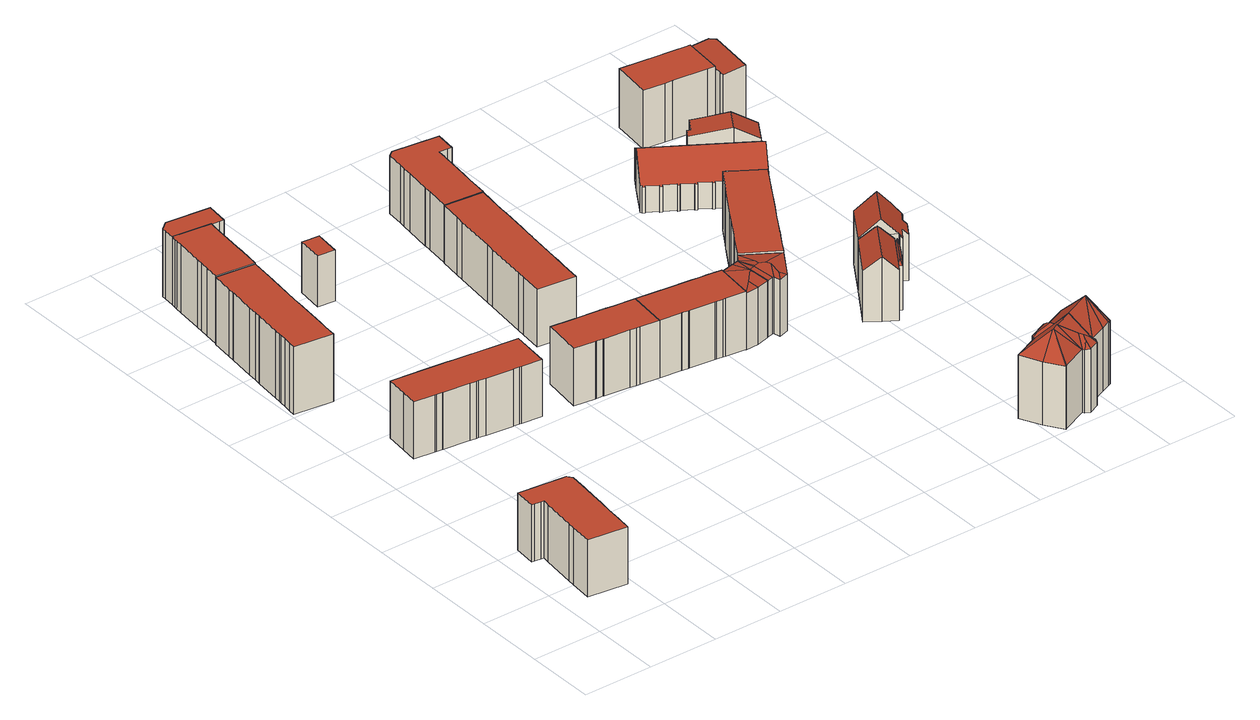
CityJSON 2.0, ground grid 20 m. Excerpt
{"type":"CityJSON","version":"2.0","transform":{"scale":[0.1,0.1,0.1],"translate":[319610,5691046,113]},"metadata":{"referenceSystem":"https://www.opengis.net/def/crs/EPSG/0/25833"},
"CityObjects":{
"building1":{"type":"Building","attributes":{"Dachtyp_tdc":"tdcPolyFlatRoof","Gemeindeschluessel":14713000,"Dachneigung":0,"QualitaetDacherkennung":69,"Geometrietyp2DReferenz":"3000","function":"31001_9998","roofType":"1000","measuredHeight":16.57},"geometry":[{"type":"MultiSurface","lod":"2","boundaries":[[[0,1,2,3]],[[1,4,5,2]],[[4,6,7,5]],[[6,8,9,7]],[[8,10,11,9]],[[10,12,13,11]],[[12,14,15,13]],[[14,16,17,15]],[[16,18,19,17]],[[18,20,21,19]],[[20,22,23,21]],[[22,24,25,23]],[[24,26,27,25]],[[26,28,29,27]],[[28,30,31,29]],[[30,32,33,31]],[[32,0,3,33]],[[32,30,28,26,24,22,20,18,16,14,12,10,8,6,4,1,0]],[[3,2,5,7,9,11,13,15,17,19,21,23,25,27,29,31,33]]],"semantics":{"surfaces":[{"type":"WallSurface"},{"type":"RoofSurface"},{"type":"GroundSurface"}],"values":[0,0,0,0,0,0,0,0,0,0,0,0,0,0,0,0,0,1,2]}}]},
"building2":{"type":"Building","attributes":{"Dachtyp_tdc":"tdcPolyFlatRoof","Gemeindeschluessel":14713000,"Dachneigung":0,"QualitaetDacherkennung":74,"Geometrietyp2DReferenz":"3000","function":"31001_9998","roofType":"1000","measuredHeight":19.5},"geometry":[{"type":"MultiSurface","lod":"2","boundaries":[[[34,35,36,37]],[[35,38,39,36]],[[38,40,41,39]],[[40,42,43,41]],[[42,44,45,43]],[[44,46,47,45]],[[46,48,49,47]],[[48,50,51,49]],[[50,52,53,51]],[[52,54,55,53]],[[54,56,57,55]],[[56,58,59,57]],[[58,60,61,59]],[[60,62,63,61]],[[62,64,65,63]],[[64,66,67,65]],[[66,68,69,67]],[[68,70,71,69]],[[70,72,73,71]],[[72,74,75,73]],[[74,76,77,75]],[[76,34,37,77]],[[76,74,72,70,68,66,64,62,60,58,56,54,52,50,48,46,44,42,40,38,35,34]],[[37,36,39,41,43,45,47,49,51,53,55,57,59,61,63,65,67,69,71,73,75,77]]],"semantics":{"surfaces":[{"type":"WallSurface"},{"type":"RoofSurface"},{"type":"GroundSurface"}],"values":[0,0,0,0,0,0,0,0,0,0,0,0,0,0,0,0,0,0,0,0,0,0,1,2]}}]},
"building3":{"type":"Building","attributes":{"Dachtyp_tdc":"tdcPolyFlatRoof","Gemeindeschluessel":14713000,"Dachneigung":0,"QualitaetDacherkennung":60,"Geometrietyp2DReferenz":"3000","function":"31001_9998","roofType":"1000","measuredHeight":16.59},"geometry":[{"type":"MultiSurface","lod":"2","boundaries":[[[78,79,80,81]],[[79,82,83,80]],[[82,84,85,83]],[[84,86,87,85]],[[86,88,89,87]],[[88,90,91,89]],[[90,92,93,91]],[[92,94,95,93]],[[94,96,97,95]],[[96,98,99,97]],[[98,100,101,99]],[[100,102,103,101]],[[102,104,105,103]],[[104,106,107,105]],[[106,108,109,107]],[[108,110,111,109]],[[110,112,113,111]],[[112,114,115,113]],[[114,116,117,115]],[[116,118,119,117]],[[118,120,121,119]],[[120,122,123,121]],[[122,124,125,123]],[[124,126,127,125]],[[126,78,81,127]],[[126,124,122,120,118,116,114,112,110,108,106,104,102,100,98,96,94,92,90,88,86,84,82,79,78]],[[81,80,83,85,87,89,91,93,95,97,99,101,103,105,107,109,111,113,115,117,119,121,123,125,127]]],"semantics":{"surfaces":[{"type":"WallSurface"},{"type":"RoofSurface"},{"type":"GroundSurface"}],"values":[0,0,0,0,0,0,0,0,0,0,0,0,0,0,0,0,0,0,0,0,0,0,0,0,0,1,2]}}]},
"building4":{"type":"Building","attributes":{"Gemeindeschluessel":14713000,"Geometrietyp2DReferenz":"3000","function":"31001_9998","roofType":"9999"},"children":["building4-1","building4-2"]},
"building4-1":{"type":"BuildingPart","attributes":{"Dachtyp_tdc":"tdcPolyFlatRoof","Dachneigung":0,"QualitaetDacherkennung":54,"Geometrietyp2DReferenz":"3000","roofType":"1000","measuredHeight":19.54},"parents":["building4"],"geometry":[{"type":"MultiSurface","lod":"2","boundaries":[[[128,129,130,131]],[[129,132,133,130]],[[132,134,135,133]],[[136,137,138,139]],[[137,140,141,138]],[[140,142,143,141]],[[142,144,145,143]],[[144,146,147,145]],[[146,148,149,147]],[[148,128,131,149]],[[148,146,144,142,140,137,136,150,134,132,129,128]],[[131,130,133,135,151,139,138,141,143,145,147,149]],[[151,135,134,150]],[[139,151,150,136]]],"semantics":{"surfaces":[{"type":"WallSurface"},{"type":"RoofSurface"},{"type":"GroundSurface"},{"type":"ClosureSurface"}],"values":[0,0,0,0,0,0,0,0,0,0,1,2,3,3]}}]},
"building4-2":{"type":"BuildingPart","attributes":{"Dachtyp_tdc":"tdcPolyFlatRoof","Dachneigung":0,"QualitaetDacherkennung":64,"Geometrietyp2DReferenz":"3000","roofType":"1000","measuredHeight":19.61},"parents":["building4"],"geometry":[{"type":"MultiSurface","lod":"2","boundaries":[[[152,135,134]],[[152,153,154,135]],[[153,155,156,154]],[[155,157,158,156]],[[157,159,160,158]],[[159,161,162,160]],[[161,163,164,162]],[[163,165,166,164]],[[165,167,168,166]],[[167,169,170,168]],[[169,171,172,170]],[[171,173,174,172]],[[173,175,176,174]],[[175,177,136,139,176]],[[177,175,173,171,169,167,165,163,161,159,157,155,153,152,178]],[[151,135,154,156,158,160,162,164,166,168,170,172,174,176,139]],[[134,150,178,152]],[[134,135,151,150]],[[150,136,177,178]],[[150,151,139,136]]],"semantics":{"surfaces":[{"type":"WallSurface"},{"type":"RoofSurface"},{"type":"GroundSurface"},{"type":"ClosureSurface"}],"values":[0,0,0,0,0,0,0,0,0,0,0,0,0,0,1,2,0,3,0,3]}}]},
"building5":{"type":"Building","attributes":{"Gemeindeschluessel":14713000,"Dachneigung":90,"Dachorientierung":0,"MittlereTraufHoehe":129.65,"QualitaetDacherkennung":22,"ObjektHoehe":14.73,"BodenHoehe":114.92,"Geometrietyp2DReferenz":"3000","AbsoluteHoehe":129.65,"Dachflaeche":36.9,"function":"31001_9998","roofType":"1000","measuredHeight":14.73,"storeysAboveGround":5},"geometry":[{"type":"MultiSurface","lod":"2","boundaries":[[[179,180,181,182]],[[180,183,184,181]],[[183,185,186,184]],[[185,179,182,186]],[[185,183,180,179]],[[182,181,184,186]]],"semantics":{"surfaces":[{"type":"WallSurface"},{"type":"RoofSurface"},{"type":"GroundSurface"}],"values":[0,0,0,0,1,2]}}]},
"building6":{"type":"Building","attributes":{"Dachtyp_tdc":"tdcPolyFlatRoof","Gemeindeschluessel":14713000,"Dachneigung":0,"QualitaetDacherkennung":55,"Geometrietyp2DReferenz":"3000","function":"31001_9998","roofType":"1000","measuredHeight":16.56},"geometry":[{"type":"MultiSurface","lod":"2","boundaries":[[[187,188,189,190]],[[188,191,192,189]],[[191,193,194,192]],[[193,195,196,194]],[[195,197,198,196]],[[197,199,200,198]],[[199,201,202,200]],[[201,203,204,202]],[[203,205,206,204]],[[205,207,208,206]],[[207,209,210,208]],[[209,211,212,210]],[[211,213,214,212]],[[213,215,216,214]],[[215,217,218,216]],[[217,187,190,218]],[[217,215,213,211,209,207,205,203,201,199,197,195,193,191,188,187]],[[190,189,192,194,196,198,200,202,204,206,208,210,212,214,216,218]]],"semantics":{"surfaces":[{"type":"WallSurface"},{"type":"RoofSurface"},{"type":"GroundSurface"}],"values":[0,0,0,0,0,0,0,0,0,0,0,0,0,0,0,0,1,2]}}]},
"building7":{"type":"Building","attributes":{"Dachtyp_tdc":"tdcPolyFlatRoof","Gemeindeschluessel":14713000,"Dachneigung":0,"QualitaetDacherkennung":73,"Geometrietyp2DReferenz":"3000","function":"31001_9998","roofType":"1000","measuredHeight":16.61},"geometry":[{"type":"MultiSurface","lod":"2","boundaries":[[[219,220,221,222]],[[220,223,224,221]],[[223,225,226,224]],[[225,227,228,226]],[[227,229,230,228]],[[229,231,232,230]],[[231,233,234,232]],[[233,235,236,234]],[[235,237,238,236]],[[237,239,240,238]],[[239,241,242,240]],[[241,243,244,242]],[[243,245,246,244]],[[245,247,248,246]],[[247,249,250,248]],[[249,251,252,250]],[[251,253,254,252]],[[253,255,256,254]],[[255,257,258,256]],[[257,259,260,258]],[[259,261,262,260]],[[261,263,264,262]],[[263,265,266,264]],[[265,219,222,266]],[[265,263,261,259,257,255,253,251,249,247,245,243,241,239,237,235,233,231,229,227,225,223,220,219]],[[222,221,224,226,228,230,232,234,236,238,240,242,244,246,248,250,252,254,256,258,260,262,264,266]]],"semantics":{"surfaces":[{"type":"WallSurface"},{"type":"RoofSurface"},{"type":"GroundSurface"}],"values":[0,0,0,0,0,0,0,0,0,0,0,0,0,0,0,0,0,0,0,0,0,0,0,0,1,2]}}]},
"building8":{"type":"Building","attributes":{"Dachtyp_tdc":"tdcPolyFlatRoof","Gemeindeschluessel":14713000,"Dachneigung":0,"QualitaetDacherkennung":61,"Geometrietyp2DReferenz":"3000","function":"31001_9998","roofType":"1000","measuredHeight":16.73},"geometry":[{"type":"MultiSurface","lod":"2","boundaries":[[[267,268,269,270]],[[268,271,272,269]],[[271,273,274,272]],[[273,275,276,274]],[[275,277,278,276]],[[277,279,280,278]],[[279,281,282,280]],[[281,217,283,282]],[[217,215,284,283]],[[215,285,286,284]],[[285,287,288,286]],[[287,289,290,288]],[[289,291,292,290]],[[291,293,294,292]],[[293,295,296,294]],[[295,297,298,296]],[[297,299,300,298]],[[299,267,270,300]],[[299,297,295,293,291,289,287,285,215,217,281,279,277,275,273,271,268,267]],[[270,269,272,274,276,278,280,282,283,284,286,288,290,292,294,296,298,300]]],"semantics":{"surfaces":[{"type":"WallSurface"},{"type":"RoofSurface"},{"type":"GroundSurface"}],"values":[0,0,0,0,0,0,0,0,0,0,0,0,0,0,0,0,0,0,1,2]}}]},
"building9":{"type":"Building","attributes":{"Dachtyp_tdc":"tdcPolyFlatRoof","Gemeindeschluessel":14713000,"Dachneigung":0,"QualitaetDacherkennung":68,"Geometrietyp2DReferenz":"3000","function":"31001_9998","roofType":"1000","measuredHeight":16.72},"geometry":[{"type":"MultiSurface","lod":"2","boundaries":[[[301,302,303,304]],[[302,305,306,303]],[[305,307,308,306]],[[307,309,310,308]],[[309,311,312,310]],[[311,313,314,312]],[[313,315,316,314]],[[315,317,318,316]],[[317,319,320,318]],[[319,321,322,320]],[[321,323,324,322]],[[323,325,326,324]],[[325,327,328,326]],[[327,329,330,328]],[[329,331,332,330]],[[331,333,334,332]],[[333,335,336,334]],[[335,337,338,336]],[[337,301,304,338]],[[337,335,333,331,329,327,325,323,321,319,317,315,313,311,309,307,305,302,301]],[[304,303,306,308,310,312,314,316,318,320,322,324,326,328,330,332,334,336,338]]],"semantics":{"surfaces":[{"type":"WallSurface"},{"type":"RoofSurface"},{"type":"GroundSurface"}],"values":[0,0,0,0,0,0,0,0,0,0,0,0,0,0,0,0,0,0,0,1,2]}}]},
"building10":{"type":"Building","attributes":{"Dachtyp_tdc":"tdcFreeFormRoof","Gemeindeschluessel":14713000,"Dachneigung":10.24,"QualitaetDacherkennung":22,"Geometrietyp2DReferenz":"3000","function":"31001_9998","roofType":"5000","measuredHeight":17.33},"geometry":[{"type":"MultiSurface","lod":"2","boundaries":[[[339,340,341,342]],[[340,343,344,341]],[[343,345,346,344]],[[345,347,348,346]],[[347,349,350,348]],[[349,351,352,350]],[[351,353,354,352]],[[353,355,356,354]],[[355,357,358,356]],[[357,359,360,358]],[[359,361,362,360]],[[361,363,364,362]],[[363,365,366,364]],[[365,339,342,366]],[[367,365,363]],[[368,367,363,361]],[[369,368,361,359]],[[370,371,369,359,357]],[[372,373,374,375,370,357,355]],[[376,372,355,353]],[[376,353,351]],[[373,372,376,351,349]],[[377,374,373,349,347]],[[377,347,345]],[[375,374,377,345,343]],[[343,370,375]],[[343,371,370]],[[340,371,343]],[[371,340,339]],[[367,368,369,371,339,365]],[[342,341,344,346,348,350,352,354,356,358,360,362,364,366]]],"semantics":{"surfaces":[{"type":"WallSurface"},{"type":"RoofSurface"},{"type":"GroundSurface"}],"values":[0,0,0,0,0,0,0,0,0,0,0,0,0,0,1,1,1,1,1,1,1,1,1,1,1,1,1,1,1,1,2]}}]},
"building11":{"type":"Building","attributes":{"Dachtyp_tdc":"tdcFreeFormRoof","Gemeindeschluessel":14713000,"Dachneigung":42.61,"QualitaetDacherkennung":23,"Geometrietyp2DReferenz":"3000","function":"31001_9998","roofType":"5000","measuredHeight":24.06},"geometry":[{"type":"MultiSurface","lod":"2","boundaries":[[[378,379,380,381]],[[379,382,383,380]],[[382,384,385,383]],[[384,386,387,385]],[[386,388,389,387]],[[388,390,391,389]],[[390,392,393,391]],[[392,394,395,393]],[[394,396,397,395]],[[396,398,399,397]],[[398,400,401,399]],[[400,402,403,401]],[[402,404,405,403]],[[404,406,407,405]],[[406,408,409,407]],[[408,410,411,409]],[[410,412,413,411]],[[412,414,415,413]],[[414,416,417,415]],[[416,418,419,417]],[[418,378,381,419]],[[406,410,408]],[[406,412,410]],[[406,414,412]],[[420,414,406]],[[421,414,420]],[[414,421,422]],[[423,420,406,404,402]],[[424,425,423,402,400]],[[424,400,398]],[[426,425,424,398,396]],[[426,396,394]],[[421,420,423,425,426,394,392]],[[427,428,429,422,421,392,390]],[[427,390,388]],[[428,427,388,386]],[[429,382,430]],[[428,382,429]],[[428,384,382]],[[384,428,386]],[[431,432,430,382,379]],[[431,379,378]],[[433,432,431,378,418]],[[433,418,416]],[[422,429,430,432,433,416,414]],[[381,380,383,385,387,389,391,393,395,397,399,401,403,405,407,409,411,413,415,417,419]]],"semantics":{"surfaces":[{"type":"WallSurface"},{"type":"RoofSurface"},{"type":"GroundSurface"}],"values":[0,0,0,0,0,0,0,0,0,0,0,0,0,0,0,0,0,0,0,0,0,1,1,1,1,1,1,1,1,1,1,1,1,1,1,1,1,1,1,1,1,1,1,1,1,2]}}]},
"building12":{"type":"Building","attributes":{"Dachtyp_tdc":"tdcPolyFlatRoof","Gemeindeschluessel":14713000,"Dachneigung":0,"QualitaetDacherkennung":60,"Geometrietyp2DReferenz":"3000","function":"31001_9998","roofType":"1000","measuredHeight":16.86},"geometry":[{"type":"MultiSurface","lod":"2","boundaries":[[[434,435,348,350]],[[435,436,437,348]],[[436,438,439,437]],[[438,440,441,439]],[[440,442,443,441]],[[442,444,445,443]],[[444,446,447,445]],[[446,448,449,447]],[[448,450,451,449]],[[450,452,453,451]],[[452,454,455,453]],[[454,456,457,455]],[[456,458,459,457]],[[458,460,461,459]],[[460,462,463,461]],[[462,464,465,463]],[[464,466,467,465]],[[466,468,469,467]],[[468,470,471,469]],[[470,472,473,471]],[[472,474,475,473]],[[474,476,477,475]],[[476,478,479,477]],[[478,434,350,479]],[[478,476,474,472,470,468,466,464,462,460,458,456,454,452,450,448,446,444,442,440,438,436,435,434]],[[350,348,437,439,441,443,445,447,449,451,453,455,457,459,461,463,465,467,469,471,473,475,477,479]]],"semantics":{"surfaces":[{"type":"WallSurface"},{"type":"RoofSurface"},{"type":"GroundSurface"}],"values":[0,0,0,0,0,0,0,0,0,0,0,0,0,0,0,0,0,0,0,0,0,0,0,0,1,2]}}]},
"building13":{"type":"Building","attributes":{"Gemeindeschluessel":14713000,"Geometrietyp2DReferenz":"3000","function":"31001_9998","roofType":"9999"},"children":["building13-1","building13-2"]},
"building13-1":{"type":"BuildingPart","attributes":{"Dachtyp_tdc":"tdcGableRoof","Dachneigung":38.47,"QualitaetDacherkennung":69,"Geometrietyp2DReferenz":"3000","roofType":"3100","measuredHeight":18.62},"parents":["building13"],"geometry":[{"type":"MultiSurface","lod":"2","boundaries":[[[480,481,482,483,484]],[[485,486,487,488,489]],[[486,490,491,487]],[[490,492,493,491]],[[492,494,495,493]],[[494,480,484,495]],[[490,486,485,481,480]],[[480,494,492,490]],[[484,483,488,487,491,493,495]],[[485,489,482,481]],[[489,488,483,482]]],"semantics":{"surfaces":[{"type":"WallSurface"},{"type":"RoofSurface"},{"type":"GroundSurface"},{"type":"ClosureSurface"}],"values":[0,0,0,0,0,0,1,1,2,0,3]}}]},
"building13-2":{"type":"BuildingPart","attributes":{"Dachtyp_tdc":"tdcFreeFormRoof","Dachneigung":70.48,"QualitaetDacherkennung":14,"Geometrietyp2DReferenz":"3000","roofType":"5000","measuredHeight":14.56},"parents":["building13"],"geometry":[{"type":"MultiSurface","lod":"2","boundaries":[[[496,497,498,499]],[[497,500,501,498]],[[500,502,503,501]],[[502,504,505,503]],[[504,506,507,505]],[[506,489,488,507]],[[482,508,509,483]],[[508,496,499,509]],[[489,506,510]],[[506,504,502,500,497,496,508,510]],[[508,482,489,510]],[[499,498,501,503,505,507,488,483,509]],[[483,488,489,482]]],"semantics":{"surfaces":[{"type":"WallSurface"},{"type":"RoofSurface"},{"type":"GroundSurface"},{"type":"ClosureSurface"}],"values":[0,0,0,0,0,0,0,0,1,1,1,2,3]}}]},
"building14":{"type":"Building","attributes":{"Dachtyp_tdc":"tdcFreeFormRoof","Gemeindeschluessel":14713000,"Dachneigung":46.2,"QualitaetDacherkennung":49,"Geometrietyp2DReferenz":"3000","function":"31001_9998","roofType":"5000","measuredHeight":20.53},"geometry":[{"type":"MultiSurface","lod":"2","boundaries":[[[511,512,513,514]],[[512,515,516,513]],[[515,517,518,516]],[[517,519,520,518]],[[519,521,522,520]],[[521,523,524,522]],[[523,525,526,524]],[[525,527,528,526]],[[527,529,530,528]],[[529,531,532,530]],[[531,533,534,532]],[[533,535,536,534]],[[535,511,514,536]],[[537,538,517,515]],[[531,529,527,525,523,521,519,538,537,512,511,535,533]],[[515,512,537]],[[519,517,538]],[[514,513,516,518,520,522,524,526,528,530,532,534,536]]],"semantics":{"surfaces":[{"type":"WallSurface"},{"type":"RoofSurface"},{"type":"GroundSurface"}],"values":[0,0,0,0,0,0,0,0,0,0,0,0,0,1,1,0,0,2]}}]},
"building15":{"type":"Building","attributes":{"Dachtyp_tdc":"tdcFreeFormRoof","Gemeindeschluessel":14713000,"Dachneigung":31.8,"QualitaetDacherkennung":78,"Geometrietyp2DReferenz":"3000","function":"31001_3211","roofType":"5000","measuredHeight":12.91},"geometry":[{"type":"MultiSurface","lod":"2","boundaries":[[[539,540,541,542]],[[540,543,544,541]],[[543,545,546,544]],[[545,547,548,546]],[[547,549,550,548]],[[549,551,552,550]],[[551,553,554,552]],[[553,555,556,554]],[[555,557,558,556]],[[557,559,560,558]],[[559,561,562,560]],[[561,563,564,562]],[[563,565,566,564]],[[565,567,568,566]],[[567,569,570,568]],[[569,571,572,570]],[[571,573,574,572]],[[573,575,576,574]],[[575,577,578,576]],[[577,579,580,578]],[[579,581,582,580]],[[581,583,584,582]],[[583,585,586,584]],[[585,587,588,586]],[[587,589,590,588]],[[589,591,592,590]],[[591,593,594,592]],[[593,595,596,594]],[[595,597,598,596]],[[597,599,600,598]],[[599,601,602,600]],[[601,603,604,602]],[[603,605,606,604]],[[605,607,608,606]],[[607,609,610,608]],[[609,611,612,610]],[[611,613,614,612]],[[613,615,616,614]],[[615,617,618,616]],[[617,619,620,618]],[[619,539,542,620]],[[540,539,619,617,615,613,611,609,607,605,603,601,599,597,595,593,591,621,622,575,573,571,569,567,565,563,561,559,557,555,553,551,549,547,545,543]],[[621,589,587,585,583,581,579,577,622]],[[577,575,622]],[[591,589,621]],[[542,541,544,546,548,550,552,554,556,558,560,562,564,566,568,570,572,574,576,578,580,582,584,586,588,590,592,594,596,598,600,602,604,606,608,610,612,614,616,618,620]]],"semantics":{"surfaces":[{"type":"WallSurface"},{"type":"RoofSurface"},{"type":"GroundSurface"}],"values":[0,0,0,0,0,0,0,0,0,0,0,0,0,0,0,0,0,0,0,0,0,0,0,0,0,0,0,0,0,0,0,0,0,0,0,0,0,0,0,0,0,1,1,0,0,2]}}]},
"building16":{"type":"Building","attributes":{"Dachtyp_tdc":"tdcGableRoof","Gemeindeschluessel":14713000,"Dachneigung":10,"QualitaetDacherkennung":55,"Geometrietyp2DReferenz":"3000","function":"31001_9998","roofType":"3100","measuredHeight":11.69},"geometry":[{"type":"MultiSurface","lod":"2","boundaries":[[[623,624,625,626,627,628,629,630,631]],[[632,633,624,623]],[[633,634,625,624]],[[634,635,626,625]],[[635,636,627,626]],[[636,637,628,627]],[[637,638,629,628]],[[638,639,630,629]],[[639,640,631,630]],[[640,632,623,631]],[[638,637,636,635,634,633,632]],[[632,640,639,638]]],"semantics":{"surfaces":[{"type":"GroundSurface"},{"type":"WallSurface"},{"type":"RoofSurface"}],"values":[0,1,1,1,1,1,1,1,1,1,2,2]}}]},
"building17":{"type":"Building","attributes":{"Gemeindeschluessel":14713000,"Geometrietyp2DReferenz":"3000","function":"31001_9998","roofType":"9999"},"children":["building17-1","building17-2"]},
"building17-1":{"type":"BuildingPart","attributes":{"Dachtyp_tdc":"tdcPolyFlatRoof","Dachneigung":6.38,"QualitaetDacherkennung":67,"Geometrietyp2DReferenz":"3000","roofType":"2100","measuredHeight":17.32},"parents":["building17"],"geometry":[{"type":"MultiSurface","lod":"2","boundaries":[[[641,642,643,644]],[[642,645,646,643]],[[645,647,648,646]],[[647,649,650,648]],[[649,651,652,650]],[[651,653,654,652]],[[653,651,649,647,645,642,641]],[[644,643,646,648,650,652,654]],[[641,644,654,653]]],"semantics":{"surfaces":[{"type":"WallSurface"},{"type":"RoofSurface"},{"type":"GroundSurface"},{"type":"ClosureSurface"}],"values":[0,0,0,0,0,0,1,2,3]}}]},
"building17-2":{"type":"BuildingPart","attributes":{"Dachtyp_tdc":"tdcPolyFlatRoof","Dachneigung":0,"QualitaetDacherkennung":71,"Geometrietyp2DReferenz":"3000","roofType":"1000","measuredHeight":17.02},"parents":["building17"],"geometry":[{"type":"MultiSurface","lod":"2","boundaries":[[[655,656,657,654,653]],[[656,658,659,657]],[[658,660,661,659]],[[660,662,663,661]],[[662,664,665,663]],[[662,660,658,656,655,666,667,668,669,670,671,664]],[[665,672,673,674,675,676,644,654,657,659,661,663]],[[664,671,672,665]],[[671,670,673,672]],[[670,669,674,673]],[[669,668,675,674]],[[668,667,676,675]],[[667,666,641,644,676]],[[653,641,666,655]],[[653,654,644,641]]],"semantics":{"surfaces":[{"type":"WallSurface"},{"type":"RoofSurface"},{"type":"GroundSurface"},{"type":"ClosureSurface"}],"values":[0,0,0,0,0,1,2,0,0,0,0,0,0,0,3]}}]}
},
"vertices":[
[201,280,177],[197,244,177],[197,244,12],[201,280,12],[192,207,177],[192,207,12],[187,161,177],[187,161,12],[182,119,177],[182,119,12],[69,133,177],[69,133,12],[76,196,177],[76,196,12],[78,217,177],[78,217,12],[90,315,177],[90,315,12],[92,334,177],[92,334,12],[84,335,177],[84,335,12],[66,337,177],[66,337,12],[58,338,177],[58,338,12],[65,402,177],[65,402,12],[202,387,177],[202,387,12],[212,373,177],[212,373,12],[206,320,177],[206,320,12],
[1,1201,213],[3,1220,213],[3,1220,18],[1,1201,18],[6,1242,213],[6,1242,18],[8,1260,213],[8,1260,18],[9,1267,213],[9,1267,18],[11,1285,213],[11,1285,18],[20,1359,213],[20,1359,18],[20,1361,213],[20,1361,18],[22,1378,213],[22,1378,18],[25,1404,213],[25,1404,18],[34,1479,213],[34,1479,18],[34,1481,213],[34,1481,18],[36,1499,213],[36,1499,18],[44,1562,213],[44,1562,18],[155,1549,213],[155,1549,18],[148,1487,213],[148,1487,18],[145,1464,213],[145,1464,18],[133,1367,213],[133,1367,18],[131,1346,213],[131,1346,18],[120,1248,213],[120,1248,18],[117,1225,213],[117,1225,18],[113,1188,213],[113,1188,18],
[389,835,181],[313,844,181],[313,844,16],[389,835,16],[293,847,181],[293,847,16],[287,847,181],[287,847,16],[269,849,181],[269,849,16],[268,850,181],[268,850,16],[193,859,181],[193,859,16],[192,859,181],[192,859,16],[174,861,181],[174,861,16],[170,861,181],[170,861,16],[110,869,181],[110,869,16],[116,916,181],[116,916,16],[123,978,181],[123,978,16],[132,977,181],[132,977,16],[186,971,181],[186,971,16],[209,968,181],[209,968,16],[282,960,181],[282,960,16],[305,957,181],[305,957,16],[403,945,181],[403,945,16],[425,942,181],[425,942,16],[484,935,181],[484,935,16],[471,825,181],[471,825,16],[413,832,181],[413,832,16],[408,833,181],[408,833,16],[391,835,181],[391,835,16],
[221,1810,215],[213,1746,215],[213,1746,20],[221,1810,20],[201,1747,215],[201,1747,20],[178,1750,215],[178,1750,20],[68,1765,215],[71,1793,215],[71,1793,20],[68,1765,20],[72,1806,215],[72,1806,20],[73,1808,215],[73,1808,20],[76,1810,215],[76,1810,20],[93,1823,215],[93,1823,20],[95,1825,215],[95,1825,20],[178,1751,215],[178,1751,20],
[178,1750,216],[175,1730,216],[175,1730,20],[164,1634,216],[164,1634,20],[162,1610,216],[162,1610,20],[155,1549,216],[155,1549,20],[44,1562,216],[44,1562,20],[48,1601,216],[48,1601,20],[51,1627,216],[51,1627,20],[53,1645,216],[53,1645,20],[54,1648,216],[54,1648,20],[62,1721,216],[62,1721,20],[65,1742,216],[65,1742,20],[65,1748,216],[65,1748,20],[68,1765,216],[178,1751,216],
[340,1539,166],[348,1613,166],[348,1613,19],[340,1539,19],[398,1608,166],[398,1608,19],[389,1534,166],[389,1534,19],
[745,792,182],[737,793,182],[737,793,16],[745,792,16],[719,795,182],[719,795,16],[718,796,182],[718,796,16],[645,804,182],[645,804,16],[643,805,182],[643,805,16],[625,807,182],[625,807,16],[622,807,182],[622,807,16],[561,815,182],[561,815,16],[575,927,182],[575,927,16],[636,919,182],[636,919,16],[659,917,182],[659,917,16],[732,908,182],[732,908,16],[752,905,182],[752,905,16],[814,898,182],[814,898,16],[801,785,182],[801,785,16],
[700,1503,186],[811,1491,186],[811,1491,20],[700,1503,20],[806,1453,186],[806,1453,20],[803,1429,186],[803,1429,20],[800,1406,186],[800,1406,20],[800,1405,186],[800,1405,20],[798,1382,186],[798,1382,20],[789,1309,186],[789,1309,20],[786,1285,186],[786,1285,20],[783,1263,186],[783,1263,20],[783,1262,186],[783,1262,20],[780,1239,186],[780,1239,20],[771,1164,186],[771,1164,20],[768,1142,186],[768,1142,20],[765,1119,186],[765,1119,20],[762,1095,186],[762,1095,20],[758,1057,186],[758,1057,20],[648,1070,186],[648,1070,20],[655,1132,186],[655,1132,20],[658,1155,186],[658,1155,20],[672,1276,186],[672,1276,20],[675,1299,186],[675,1299,20],[689,1417,186],[689,1417,20],[692,1441,186],[692,1441,20],
[986,763,182],[980,764,182],[980,764,15],[986,763,15],[962,766,182],[962,766,15],[958,767,182],[958,767,15],[886,775,182],[886,775,15],[883,775,182],[883,775,15],[866,778,182],[866,778,15],[864,778,182],[864,778,15],[801,785,15],[814,898,15],[877,890,182],[877,890,15],[900,887,182],[900,887,15],[971,879,182],[971,879,15],[994,876,182],[994,876,15],[1003,875,182],[1003,875,15],[1013,874,182],[1013,874,15],[1058,868,182],[1058,868,15],[1045,756,182],[1045,756,15],
[821,1576,188],[818,1554,188],[818,1554,21],[821,1576,21],[811,1491,188],[811,1491,21],[700,1503,188],[700,1503,21],[708,1568,188],[708,1568,21],[710,1587,188],[710,1587,21],[710,1589,188],[710,1589,21],[719,1660,188],[719,1660,21],[722,1687,188],[722,1687,21],[725,1705,188],[725,1705,21],[731,1755,188],[731,1755,21],[746,1767,188],[746,1767,21],[878,1750,188],[878,1750,21],[871,1690,188],[871,1690,21],[859,1692,188],[859,1692,21],[835,1694,188],[835,1694,21],[833,1673,188],[833,1673,21],[832,1667,188],[832,1667,21],[831,1657,188],[831,1657,21],
[1058,868,177],[1096,877,177],[1096,877,13],[1058,868,13],[1117,882,177],[1117,882,13],[1120,883,177],[1120,883,13],[1133,902,177],[1133,902,13],[1228,843,177],[1228,843,13],[1175,760,177],[1175,760,13],[1147,752,177],[1147,752,13],[1142,772,177],[1142,772,13],[1139,772,177],[1139,772,13],[1122,768,177],[1122,768,13],[1120,767,177],[1120,767,13],[1083,758,177],[1083,758,13],[1045,756,177],[1045,756,13],[1078,788,182],[1107,820,186],[1108,821,187],[1125,826,187],[1109,822,187],[1168,817,183],[1161,827,185],[1142,830,187],[1129,827,187],[1162,778,180],[1145,847,184],
[1536,30,191],[1523,36,191],[1523,36,8],[1536,30,8],[1520,42,191],[1520,42,8],[1446,9,191],[1446,9,8],[1443,7,191],[1443,7,8],[1410,57,191],[1410,57,8],[1382,117,191],[1382,117,8],[1460,152,191],[1460,152,8],[1458,155,191],[1458,155,8],[1461,163,191],[1461,163,8],[1516,188,191],[1516,188,8],[1524,185,191],[1524,185,8],[1525,182,191],[1525,182,8],[1586,209,191],[1586,209,8],[1619,154,249],[1619,154,8],[1651,100,191],[1651,100,8],[1645,97,191],[1645,97,8],[1618,85,191],[1618,85,8],[1569,64,191],[1569,64,8],[1572,58,191],[1572,58,8],[1567,44,191],[1567,44,8],[1538,119,249],[1538,118,249],[1486,95,248],[1505,133,224],[1516,177,200],[1502,142,224],[1470,155,201],[1463,87,247],[1466,86,249],[1485,95,249],[1535,76,215],[1536,49,207],[1541,62,215],[1553,57,207],
[1228,843,182],[1133,902,182],[1166,955,182],[1166,955,13],[1177,972,182],[1177,972,13],[1218,1037,182],[1218,1037,13],[1229,1055,182],[1229,1055,13],[1283,1140,182],[1283,1140,13],[1294,1157,182],[1294,1157,13],[1328,1210,182],[1328,1210,13],[1335,1206,182],[1335,1206,13],[1347,1198,182],[1347,1198,13],[1420,1151,182],[1420,1151,13],[1401,1120,182],[1401,1120,13],[1387,1098,182],[1387,1098,13],[1377,1081,182],[1377,1081,13],[1376,1080,182],[1376,1080,13],[1336,1016,182],[1336,1016,13],[1322,994,182],[1322,994,13],[1313,980,182],[1313,980,13],[1312,978,182],[1312,978,13],[1273,916,182],[1273,916,13],[1272,913,182],[1272,913,13],[1262,898,182],[1262,898,13],[1247,874,182],[1247,874,13],
[1461,772,197],[1496,749,157],[1496,749,139],[1496,749,11],[1461,772,11],[1445,671,157],[1419,632,157],[1419,632,11],[1445,671,11],[1445,671,139],[1384,655,197],[1384,655,11],[1345,681,160],[1345,681,11],[1422,797,160],[1422,797,11],
[1505,743,143],[1506,741,139],[1506,741,11],[1505,743,11],[1498,729,139],[1498,729,11],[1494,722,139],[1494,722,11],[1487,712,139],[1487,712,11],[1455,664,139],[1455,664,11],[1501,745,157],[1501,745,11],[1454,673,156],
[1506,741,169],[1505,743,171],[1505,743,10],[1506,741,10],[1422,797,163],[1422,797,10],[1489,900,163],[1489,900,10],[1565,851,180],[1565,851,10],[1584,831,151],[1584,831,10],[1581,826,152],[1581,826,10],[1579,828,155],[1579,828,10],[1565,807,155],[1565,807,10],[1574,799,142],[1574,799,10],[1547,759,143],[1547,759,10],[1533,768,160],[1533,768,10],[1510,734,161],[1510,734,10],[1469,766,216],[1536,869,216],
[1365,1296,89],[1366,1299,91],[1366,1299,14],[1365,1296,14],[1336,1318,91],[1336,1318,14],[1334,1315,88],[1334,1315,14],[1328,1319,88],[1328,1319,14],[1330,1321,90],[1330,1321,14],[1300,1340,90],[1300,1340,14],[1298,1338,88],[1298,1338,14],[1292,1341,88],[1292,1341,14],[1294,1344,90],[1294,1344,14],[1263,1363,90],[1263,1363,14],[1261,1360,88],[1261,1360,14],[1255,1364,88],[1255,1364,14],[1257,1367,90],[1257,1367,14],[1227,1386,90],[1227,1386,14],[1225,1383,88],[1225,1383,14],[1219,1387,88],[1219,1387,14],[1221,1390,90],[1221,1390,14],[1218,1393,91],[1218,1393,14],[1271,1477,135],[1271,1477,14],[1297,1516,105],[1297,1516,14],[1353,1510,89],[1353,1510,14],[1420,1466,90],[1420,1466,14],[1423,1468,88],[1423,1468,14],[1573,1371,89],[1573,1371,14],[1575,1370,89],[1575,1370,14],[1482,1224,90],[1482,1224,14],[1478,1226,90],[1478,1226,14],[1476,1224,88],[1476,1224,14],[1472,1227,88],[1472,1227,14],[1474,1230,90],[1474,1230,14],[1444,1249,90],[1444,1249,14],[1442,1246,88],[1442,1246,14],[1437,1250,88],[1437,1250,14],[1438,1252,90],[1438,1252,14],[1408,1272,90],[1408,1272,14],[1406,1269,88],[1406,1269,14],[1400,1273,88],[1400,1273,14],[1402,1275,90],[1402,1275,14],[1372,1295,91],[1372,1295,14],[1370,1292,89],[1370,1292,14],[1529,1297,143],[1264,1465,143],
[1517,1407,15],[1423,1468,15],[1437,1491,15],[1445,1485,15],[1469,1522,15],[1502,1500,15],[1554,1467,15],[1610,1431,15],[1573,1371,15],[1517,1407,132],[1423,1468,112],[1437,1491,112],[1445,1485,114],[1469,1522,114],[1502,1500,121],[1554,1467,132],[1610,1431,96],[1573,1371,96],
[1606,1692,184],[1658,1685,189],[1658,1685,18],[1606,1692,18],[1670,1669,191],[1670,1669,18],[1654,1535,191],[1654,1535,18],[1591,1543,184],[1591,1543,18],[1592,1556,184],[1592,1556,18],[1595,1579,184],[1595,1579,18],
[1595,1579,188],[1573,1582,188],[1573,1582,18],[1476,1594,188],[1476,1594,18],[1454,1596,188],[1454,1596,18],[1392,1604,188],[1392,1604,18],[1406,1716,188],[1406,1716,18],[1606,1692,188],[1590,1694,188],[1563,1697,188],[1489,1706,188],[1488,1706,188],[1470,1708,188],[1470,1708,18],[1488,1706,18],[1489,1706,18],[1563,1697,18],[1590,1694,18]
]}
